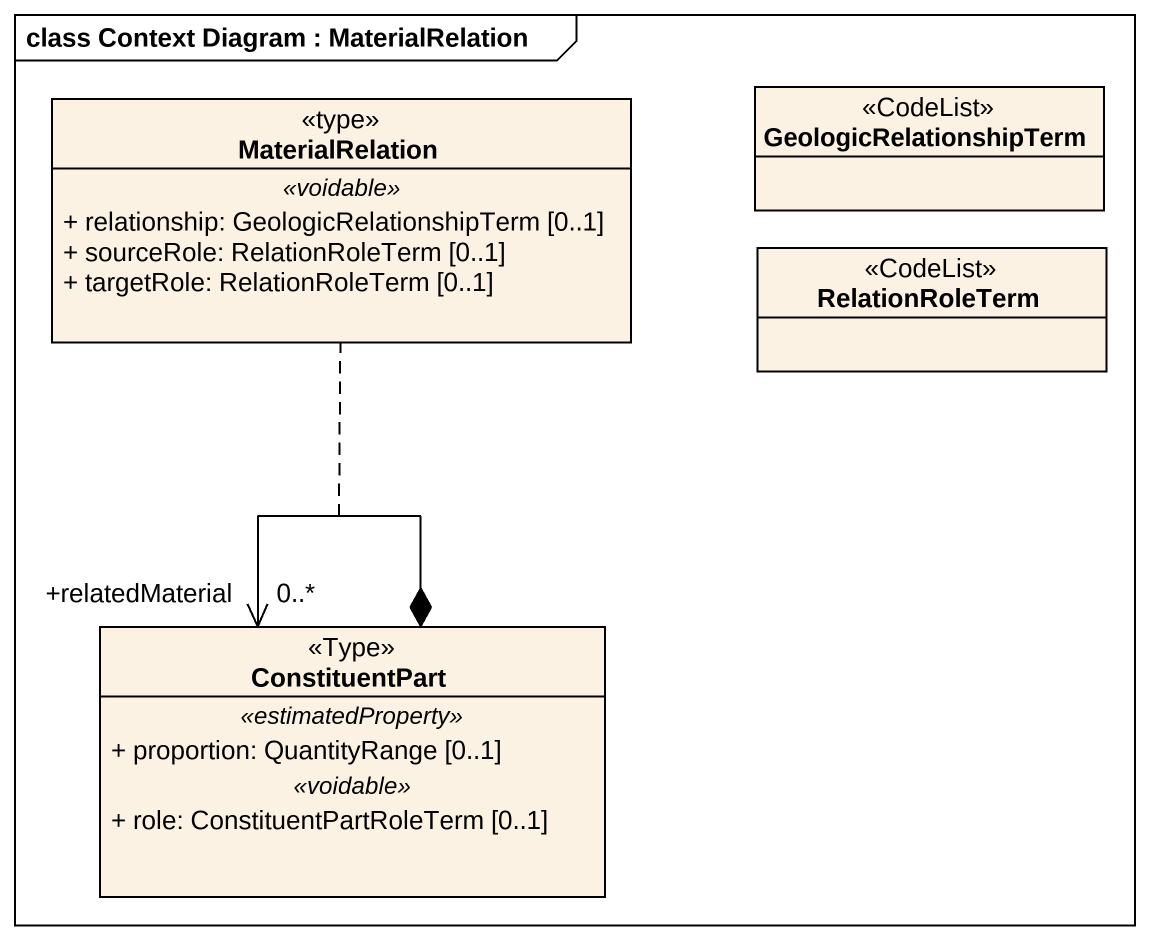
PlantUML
@startuml
mainframe class Context Diagram : MaterialRelation
hide circle
hide empty members
skinparam classAttributeIconSize 0
class GeologicRelationshipTerm <<CodeList>> #FCF2E3
class MaterialRelation <<type>> #FCF2E3 {
  .. <<voidable>> ..
  + relationship: GeologicRelationshipTerm [0..1]
  + sourceRole: RelationRoleTerm [0..1]
  + targetRole: RelationRoleTerm [0..1]
}
class RelationRoleTerm <<CodeList>> #FCF2E3
class ConstituentPart <<Type>> #FCF2E3 {
  .. <<estimatedProperty>> ..
  + proportion: QuantityRange [0..1]
  .. <<voidable>> ..
  + role: ConstituentPartRoleTerm [0..1]
}
ConstituentPart *--> "+relatedMaterial\n0..*" ConstituentPart
(ConstituentPart, ConstituentPart) .. MaterialRelation
@enduml
